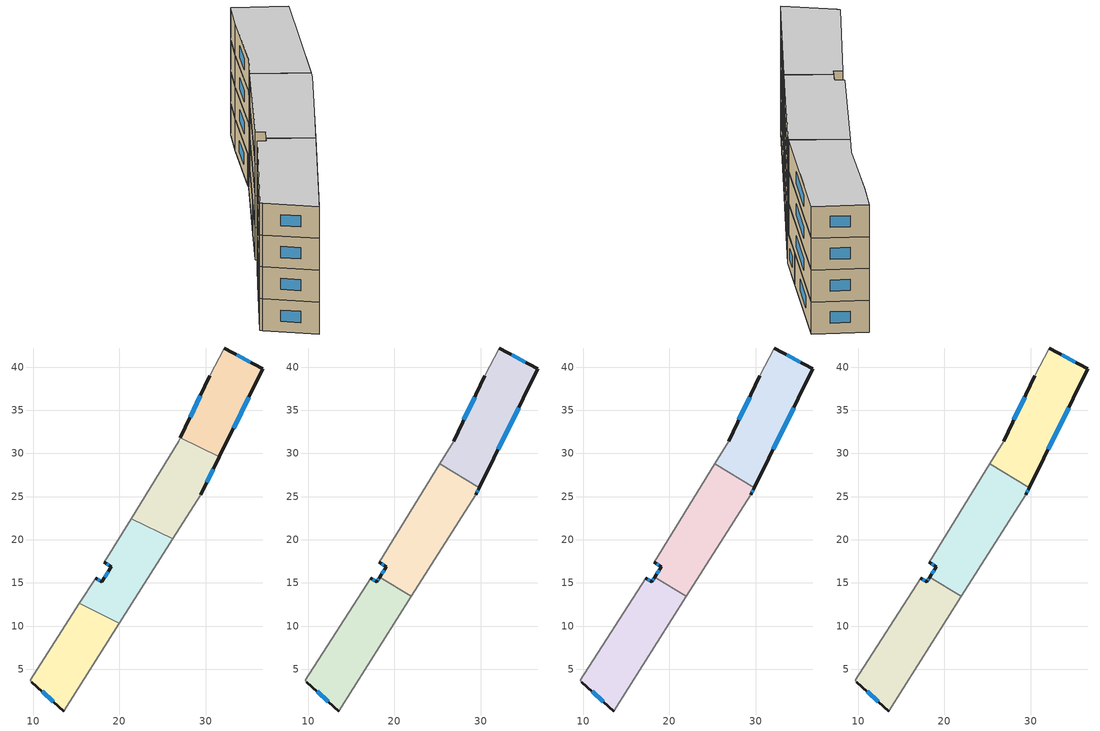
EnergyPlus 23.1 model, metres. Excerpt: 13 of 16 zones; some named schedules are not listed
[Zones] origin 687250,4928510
870c8e3164abf7e1_F0_dwelling_0
 floor ground (EU_floor_Construction): 20,10.34 13.54,0.16 9.87,3.52 9.68,3.71 15.38,12.62 z0
 wall outside (EU_wall_Construction): 9.87,3.52 13.54,0.16 z0:3
 wall adiabatic (EU_wall_Construction): 15.38,12.62 9.68,3.71 9.87,3.52 / 13.54,0.16 20,10.34 z0:3
 wall to 870c8e3164abf7e1_F0_dwelling_1 (EU_wall_Construction): 20,10.34 15.38,12.62 z0:3
 window (EU_Window_Construction): 11.06,2.42 12.35,1.25 z0.98:2.02
870c8e3164abf7e1_F0_dwelling_1
 floor ground (EU_floor_Construction): 26.17,20.08 20,10.34 15.38,12.62 17.26,15.57 17.97,15.11 19.04,16.86 18.27,17.38 21.37,22.45 z0
 wall outside (EU_wall_Construction): 18.27,17.38 19.04,16.86 17.97,15.11 17.26,15.57 z0:3
 wall adiabatic (EU_wall_Construction): 20,10.34 26.17,20.08 / 17.26,15.57 15.38,12.62 / 21.37,22.45 18.27,17.38 z0:3
 wall to 870c8e3164abf7e1_F0_dwelling_2 (EU_wall_Construction): 26.17,20.09 21.37,22.45 z0:3
 window (EU_Window_Construction): 17.74,15.25 17.49,15.42 / 18.69,16.29 18.32,15.67 / 18.52,17.21 18.79,17.03 z0.98:2.02
870c8e3164abf7e1_F0_dwelling_2
 floor ground (EU_floor_Construction): 31.59,29.62 29.42,25.21 26.17,20.08 21.37,22.45 26.87,31.42 27.07,31.84 z0
 wall outside (EU_wall_Construction): 29.42,25.21 31.59,29.62 z0:3
 wall adiabatic (EU_wall_Construction): 26.17,20.08 29.42,25.21 / 27.07,31.84 26.87,31.42 21.37,22.45 z0:3
 wall to 870c8e3164abf7e1_F0_dwelling_3 (EU_wall_Construction): 31.59,29.62 27.07,31.84 z0:3
 window (EU_Window_Construction): 30.13,26.64 30.89,28.18 z0.98:2.02
870c8e3164abf7e1_F0_dwelling_3
 floor ground (EU_floor_Construction): 36.61,39.79 31.59,29.62 27.07,31.84 30.5,38.99 32.17,42.21 z0
 wall outside (EU_wall_Construction): 31.59,29.62 36.61,39.79 32.17,42.21 / 30.5,38.99 27.07,31.84 z0:3
 wall adiabatic (EU_wall_Construction): 32.17,42.21 30.5,38.99 z0:3
 window (EU_Window_Construction): 33.22,32.93 34.98,36.48 / 29.38,36.66 28.18,34.16 / 35.17,40.58 33.61,41.43 z0.98:2.02
870c8e3164abf7e1_F1_dwelling_0
 floor to 870c8e3164abf7e1_F0_dwelling_3 (EU_floor_Construction): 36.61,39.79 31.59,29.62 27.07,31.84 30.5,38.99 32.17,42.21 z3
 floor to 870c8e3164abf7e1_F0_dwelling_2 (EU_floor_Construction): 31.59,29.62 29.82,26.03 25.27,28.82 26.87,31.42 27.07,31.84 z3
 wall outside (EU_wall_Construction): 29.82,26.03 36.61,39.79 32.17,42.21 / 30.5,38.99 26.87,31.42 z3:6
 wall adiabatic (EU_wall_Construction): 26.87,31.42 25.27,28.82 / 32.17,42.21 30.5,38.99 z3:6
 wall to 870c8e3164abf7e1_F1_dwelling_1 (EU_wall_Construction): 25.27,28.82 29.82,26.03 z3:6
 window (EU_Window_Construction): 32.03,30.5 34.4,35.32 / 29.32,36.53 28.05,33.88 / 35.17,40.58 33.61,41.43 z3.98:5.02
870c8e3164abf7e1_F1_dwelling_1
 floor to 870c8e3164abf7e1_F0_dwelling_2 (EU_floor_Construction): 29.82,26.03 29.42,25.2 26.17,20.08 21.37,22.45 25.27,28.82 z3
 floor to 870c8e3164abf7e1_F0_dwelling_1 (EU_floor_Construction): 26.17,20.08 21.96,13.44 18.32,15.67 19.04,16.86 18.27,17.38 21.37,22.45 z3
 wall outside (EU_wall_Construction): 29.42,25.21 29.82,26.03 / 18.27,17.38 19.04,16.86 18.32,15.67 z3:6
 wall adiabatic (EU_wall_Construction): 21.96,13.44 29.42,25.21 / 25.27,28.82 18.27,17.38 z3:6
 wall to 870c8e3164abf7e1_F1_dwelling_2 (EU_wall_Construction): 18.32,15.67 21.96,13.44 z3:6
 window (EU_Window_Construction): 29.55,25.47 29.69,25.76 / 18.8,16.47 18.55,16.06 / 18.52,17.21 18.79,17.03 z3.98:5.02
870c8e3164abf7e1_F1_dwelling_2
 floor to 870c8e3164abf7e1_F0_dwelling_0 (EU_floor_Construction): 20,10.34 13.54,0.16 9.87,3.52 9.68,3.71 15.38,12.62 z3
 floor to 870c8e3164abf7e1_F0_dwelling_1 (EU_floor_Construction): 21.96,13.44 20,10.34 15.38,12.62 17.26,15.57 17.97,15.11 18.32,15.67 z3
 wall outside (EU_wall_Construction): 18.32,15.67 17.97,15.11 17.26,15.57 / 9.87,3.52 13.54,0.16 z3:6
 wall adiabatic (EU_wall_Construction): 17.26,15.57 9.68,3.71 9.87,3.52 / 13.54,0.16 21.96,13.44 z3:6
 window (EU_Window_Construction): 17.74,15.25 17.49,15.42 / 18.2,15.49 18.08,15.29 / 11.06,2.42 12.35,1.25 z3.98:5.02
870c8e3164abf7e1_F2_dwelling_0
 floor to 870c8e3164abf7e1_F1_dwelling_0 (EU_floor_Construction): 36.61,39.79 29.82,26.03 25.27,28.82 26.87,31.42 30.5,38.99 32.17,42.21 z6
 wall outside (EU_wall_Construction): 29.82,26.03 36.61,39.79 32.17,42.21 / 30.5,38.99 26.87,31.42 z6:9
 wall adiabatic (EU_wall_Construction): 26.87,31.42 25.27,28.82 / 32.17,42.21 30.5,38.99 z6:9
 wall to 870c8e3164abf7e1_F2_dwelling_1 (EU_wall_Construction): 25.27,28.82 29.82,26.03 z6:9
 window (EU_Window_Construction): 32.03,30.5 34.4,35.32 / 29.32,36.53 28.05,33.88 / 35.17,40.58 33.61,41.43 z6.98:8.02
870c8e3164abf7e1_F2_dwelling_1
 floor to 870c8e3164abf7e1_F1_dwelling_1 (EU_floor_Construction): 29.82,26.03 29.42,25.21 21.96,13.44 18.32,15.67 19.04,16.86 18.27,17.38 25.27,28.82 z6
 wall outside (EU_wall_Construction): 29.42,25.21 29.82,26.03 / 18.27,17.38 19.04,16.86 18.32,15.67 z6:9
 wall adiabatic (EU_wall_Construction): 21.96,13.44 29.42,25.21 / 25.27,28.82 18.27,17.38 z6:9
 wall to 870c8e3164abf7e1_F2_dwelling_2 (EU_wall_Construction): 18.32,15.67 21.96,13.44 z6:9
 window (EU_Window_Construction): 29.55,25.47 29.69,25.76 / 18.8,16.47 18.55,16.06 / 18.52,17.21 18.79,17.03 z6.98:8.02
870c8e3164abf7e1_F2_dwelling_2
 floor to 870c8e3164abf7e1_F1_dwelling_2 (EU_floor_Construction): 21.96,13.44 13.54,0.16 9.87,3.52 9.68,3.71 17.26,15.57 17.97,15.11 18.32,15.67 z6
 wall outside (EU_wall_Construction): 18.32,15.67 17.97,15.11 17.26,15.57 / 9.87,3.52 13.54,0.16 z6:9
 wall adiabatic (EU_wall_Construction): 17.26,15.57 9.68,3.71 9.87,3.52 / 13.54,0.16 21.96,13.44 z6:9
 window (EU_Window_Construction): 17.74,15.25 17.49,15.42 / 18.2,15.49 18.08,15.29 / 11.06,2.42 12.35,1.25 z6.98:8.02
870c8e3164abf7e1_F3_dwelling_0
 floor to 870c8e3164abf7e1_F2_dwelling_0 (EU_floor_Construction): 36.61,39.79 29.82,26.03 25.27,28.82 26.87,31.42 30.5,38.99 32.17,42.21 z9
 wall outside (EU_wall_Construction): 29.82,26.03 36.61,39.79 32.17,42.21 / 30.5,38.99 26.87,31.42 z9:12
 wall adiabatic (EU_wall_Construction): 26.87,31.42 25.27,28.82 / 32.17,42.21 30.5,38.99 z9:12
 wall to 870c8e3164abf7e1_F3_dwelling_1 (EU_wall_Construction): 25.27,28.82 29.82,26.03 z9:12
 window (EU_Window_Construction): 32.03,30.5 34.4,35.32 / 29.32,36.53 28.05,33.88 / 35.17,40.58 33.61,41.43 z9.98:11.02
 ceiling to 870c8e3164abf7e1_F4_dwelling_0 (EU_floor_Construction): 29.82,26.03 36.61,39.79 32.17,42.21 30.5,38.99 26.87,31.42 25.27,28.82 z12
870c8e3164abf7e1_F3_dwelling_1
 floor to 870c8e3164abf7e1_F2_dwelling_1 (EU_floor_Construction): 29.82,26.03 29.42,25.21 21.96,13.44 18.32,15.67 19.04,16.86 18.27,17.38 25.27,28.82 z9
 wall outside (EU_wall_Construction): 29.42,25.21 29.82,26.03 / 18.27,17.38 19.04,16.86 18.32,15.67 z9:12
 wall adiabatic (EU_wall_Construction): 21.96,13.44 29.42,25.21 / 25.27,28.82 18.27,17.38 z9:12
 wall to 870c8e3164abf7e1_F3_dwelling_2 (EU_wall_Construction): 18.32,15.67 21.96,13.44 z9:12
 window (EU_Window_Construction): 29.55,25.47 29.69,25.76 / 18.8,16.47 18.55,16.06 / 18.52,17.21 18.79,17.03 z9.98:11.02
 ceiling to 870c8e3164abf7e1_F4_dwelling_1 (EU_floor_Construction): 21.96,13.44 29.42,25.21 29.82,26.03 25.27,28.82 18.27,17.38 19.04,16.86 18.32,15.67 z12
870c8e3164abf7e1_F3_dwelling_2
 floor to 870c8e3164abf7e1_F2_dwelling_2 (EU_floor_Construction): 21.96,13.44 13.54,0.16 9.87,3.52 9.68,3.71 17.26,15.57 17.97,15.11 18.32,15.67 z9
 wall outside (EU_wall_Construction): 18.32,15.67 17.97,15.11 17.26,15.57 / 9.87,3.52 13.54,0.16 z9:12
 wall adiabatic (EU_wall_Construction): 17.26,15.57 9.68,3.71 9.87,3.52 / 13.54,0.16 21.96,13.44 z9:12
 window (EU_Window_Construction): 17.74,15.25 17.49,15.42 / 18.2,15.49 18.08,15.29 / 11.06,2.42 12.35,1.25 z9.98:11.02
 ceiling to 870c8e3164abf7e1_F4_dwelling_2 (EU_floor_Construction): 13.54,0.16 21.96,13.44 18.32,15.67 17.97,15.11 17.26,15.57 9.68,3.71 9.87,3.52 z12
[Building]
EU S2 Campaign: North Axis=0; Terrain=City; Solar Distribution=FullExterior
[Site:Location]
Bologna: Latitude=44.5; Longitude=11.25; Time Zone=1; Elevation=37
[SizingPeriod:WeatherFileDays]
AnnualSizingPeriod: Begin Month=1; Begin Day of Month=1; End Month=12; End Day of Month=31; Day of Week for Start Day=Monday; Use Weather File Daylight Saving Period=No; Use Weather File Rain and Snow Indicators=No
[MATERIAL]
EU_InternalMass_Material: Roughness=MediumRough; Thickness=0.1; Conductivity=1; Density=1800; Specific Heat=900; Thermal Absorptance=0.9; Solar Absorptance=0.7; Visible Absorptance=0.7
[MATERIAL:NOMASS] Roughness=MediumRough; Thermal Absorptance=0.9; Solar Absorptance=0.7; Visible Absorptance=0.7
Name | Thermal Resistance
EU_wall_NoMass | 0.905828
EU_floor_NoMass | 0.67114
[WINDOWMATERIAL:SIMPLEGLAZINGSYSTEM]
EU_Window_SimpleGlazing: UFactor=4.52486; Solar Heat Gain Coefficient=0.85; Visible Transmittance=0.85
[CONSTRUCTION]
EU_wall_Construction: EU_wall_NoMass
EU_floor_Construction: EU_floor_NoMass
EU_InternalMass_Construction: EU_InternalMass_Material
EU_Window_Construction: EU_Window_SimpleGlazing
[ZONE] Type=1; Multiplier=1; Ceiling Height=autocalculate; Floor Area=autocalculate; Part of Total Floor Area=Yes
Name | Volume
870c8e3164abf7e1_F0_dwelling_0 | 174.684
870c8e3164abf7e1_F1_dwelling_0 | 232.909
870c8e3164abf7e1_F2_dwelling_0; 870c8e3164abf7e1_F3_dwelling_0 | 232.913
870c8e3164abf7e1_F0_dwelling_1 | 174.683
870c8e3164abf7e1_F1_dwelling_1 | 232.906
870c8e3164abf7e1_F2_dwelling_1; 870c8e3164abf7e1_F3_dwelling_1 | 232.916
870c8e3164abf7e1_F0_dwelling_2 | 174.681
870c8e3164abf7e1_F1_dwelling_2 | 232.911
870c8e3164abf7e1_F2_dwelling_2; 870c8e3164abf7e1_F3_dwelling_2 | 232.917
870c8e3164abf7e1_F0_dwelling_3 | 174.689
[INTERNALMASS] Construction=EU_InternalMass_Construction
Name | Zone or ZoneList | Surface Area
870c8e3164abf7e1_F0_dwelling_0_EU_InternalMass | 870c8e3164abf7e1_F0_dwelling_0 | 58.2283
870c8e3164abf7e1_F0_dwelling_1_EU_InternalMass | 870c8e3164abf7e1_F0_dwelling_1 | 58.2277
870c8e3164abf7e1_F0_dwelling_2_EU_InternalMass | 870c8e3164abf7e1_F0_dwelling_2 | 58.2267
870c8e3164abf7e1_F0_dwelling_3_EU_InternalMass | 870c8e3164abf7e1_F0_dwelling_3 | 58.2295
870c8e3164abf7e1_F1_dwelling_0_EU_InternalMass | 870c8e3164abf7e1_F1_dwelling_0 | 77.6378
870c8e3164abf7e1_F1_dwelling_1_EU_InternalMass | 870c8e3164abf7e1_F1_dwelling_1 | 77.6384
870c8e3164abf7e1_F1_dwelling_2_EU_InternalMass | 870c8e3164abf7e1_F1_dwelling_2 | 77.639
870c8e3164abf7e1_F2_dwelling_0_EU_InternalMass | 870c8e3164abf7e1_F2_dwelling_0 | 77.6378
870c8e3164abf7e1_F2_dwelling_1_EU_InternalMass | 870c8e3164abf7e1_F2_dwelling_1 | 77.6384
870c8e3164abf7e1_F2_dwelling_2_EU_InternalMass | 870c8e3164abf7e1_F2_dwelling_2 | 77.639
870c8e3164abf7e1_F3_dwelling_0_EU_InternalMass | 870c8e3164abf7e1_F3_dwelling_0 | 77.6378
870c8e3164abf7e1_F3_dwelling_1_EU_InternalMass | 870c8e3164abf7e1_F3_dwelling_1 | 77.6384
870c8e3164abf7e1_F3_dwelling_2_EU_InternalMass | 870c8e3164abf7e1_F3_dwelling_2 | 77.639
[OTHEREQUIPMENT] Fuel Type=Electricity; Design Level Calculation Method=Watts/Area; Power per Zone Floor Area=1; Fraction Latent=0; Fraction Radiant=0; Fraction Lost=0; Carbon Dioxide Generation Rate=0; EndUse Subcategory=EU_Step8_InternalGains
Name | Zone or ZoneList or Space or SpaceList | Schedule
EU_Step8_InternalGain_870c8e3164abf7e1_F0_dwelling_0_f000 | 870c8e3164abf7e1_F0_dwelling_0 | EU_Step8_GainSchedule_870c8e3164abf7e1_F0_dwelling_0_f000
EU_Step8_InternalGain_870c8e3164abf7e1_F0_dwelling_1_f000 | 870c8e3164abf7e1_F0_dwelling_1 | EU_Step8_GainSchedule_870c8e3164abf7e1_F0_dwelling_1_f000
EU_Step8_InternalGain_870c8e3164abf7e1_F0_dwelling_2_f000 | 870c8e3164abf7e1_F0_dwelling_2 | EU_Step8_GainSchedule_870c8e3164abf7e1_F0_dwelling_2_f000
EU_Step8_InternalGain_870c8e3164abf7e1_F0_dwelling_3_f000 | 870c8e3164abf7e1_F0_dwelling_3 | EU_Step8_GainSchedule_870c8e3164abf7e1_F0_dwelling_3_f000
EU_Step8_InternalGain_870c8e3164abf7e1_F1_dwelling_0_f000 | 870c8e3164abf7e1_F1_dwelling_0 | EU_Step8_GainSchedule_870c8e3164abf7e1_F1_dwelling_0_f000
EU_Step8_InternalGain_870c8e3164abf7e1_F1_dwelling_1_f000 | 870c8e3164abf7e1_F1_dwelling_1 | EU_Step8_GainSchedule_870c8e3164abf7e1_F1_dwelling_1_f000
EU_Step8_InternalGain_870c8e3164abf7e1_F1_dwelling_2_f000 | 870c8e3164abf7e1_F1_dwelling_2 | EU_Step8_GainSchedule_870c8e3164abf7e1_F1_dwelling_2_f000
EU_Step8_InternalGain_870c8e3164abf7e1_F2_dwelling_0_f000 | 870c8e3164abf7e1_F2_dwelling_0 | EU_Step8_GainSchedule_870c8e3164abf7e1_F2_dwelling_0_f000
EU_Step8_InternalGain_870c8e3164abf7e1_F2_dwelling_1_f000 | 870c8e3164abf7e1_F2_dwelling_1 | EU_Step8_GainSchedule_870c8e3164abf7e1_F2_dwelling_1_f000
EU_Step8_InternalGain_870c8e3164abf7e1_F2_dwelling_2_f000 | 870c8e3164abf7e1_F2_dwelling_2 | EU_Step8_GainSchedule_870c8e3164abf7e1_F2_dwelling_2_f000
EU_Step8_InternalGain_870c8e3164abf7e1_F3_dwelling_0_f000 | 870c8e3164abf7e1_F3_dwelling_0 | EU_Step8_GainSchedule_870c8e3164abf7e1_F3_dwelling_0_f000
EU_Step8_InternalGain_870c8e3164abf7e1_F3_dwelling_1_f000 | 870c8e3164abf7e1_F3_dwelling_1 | EU_Step8_GainSchedule_870c8e3164abf7e1_F3_dwelling_1_f000
EU_Step8_InternalGain_870c8e3164abf7e1_F3_dwelling_2_f000 | 870c8e3164abf7e1_F3_dwelling_2 | EU_Step8_GainSchedule_870c8e3164abf7e1_F3_dwelling_2_f000
[ZONEVENTILATION:DESIGNFLOWRATE] Schedule=EU_AlwaysOn; Design Flow Rate Calculation Method=AirChanges/Hour; Air Changes per Hour=0.73129; Ventilation Type=Natural; Fan Pressure Rise=0; Fan Total Efficiency=1; Constant Term Coefficient=1; Temperature Term Coefficient=0; Velocity Term Coefficient=0; Velocity Squared Term Coefficient=0; Minimum Indoor Temperature=-100; Maximum Indoor Temperature=100; Delta Temperature=-100; Minimum Outdoor Temperature=-100; Maximum Outdoor Temperature=100; Maximum Wind Speed=40
Name | Zone or ZoneList or Space or SpaceList
EU_ConstantAir_870c8e3164abf7e1_F0_dwelling_0 | 870c8e3164abf7e1_F0_dwelling_0
EU_ConstantAir_870c8e3164abf7e1_F0_dwelling_1 | 870c8e3164abf7e1_F0_dwelling_1
EU_ConstantAir_870c8e3164abf7e1_F0_dwelling_2 | 870c8e3164abf7e1_F0_dwelling_2
EU_ConstantAir_870c8e3164abf7e1_F0_dwelling_3 | 870c8e3164abf7e1_F0_dwelling_3
EU_ConstantAir_870c8e3164abf7e1_F1_dwelling_0 | 870c8e3164abf7e1_F1_dwelling_0
EU_ConstantAir_870c8e3164abf7e1_F1_dwelling_1 | 870c8e3164abf7e1_F1_dwelling_1
EU_ConstantAir_870c8e3164abf7e1_F1_dwelling_2 | 870c8e3164abf7e1_F1_dwelling_2
EU_ConstantAir_870c8e3164abf7e1_F2_dwelling_0 | 870c8e3164abf7e1_F2_dwelling_0
EU_ConstantAir_870c8e3164abf7e1_F2_dwelling_1 | 870c8e3164abf7e1_F2_dwelling_1
EU_ConstantAir_870c8e3164abf7e1_F2_dwelling_2 | 870c8e3164abf7e1_F2_dwelling_2
EU_ConstantAir_870c8e3164abf7e1_F3_dwelling_0 | 870c8e3164abf7e1_F3_dwelling_0
EU_ConstantAir_870c8e3164abf7e1_F3_dwelling_1 | 870c8e3164abf7e1_F3_dwelling_1
EU_ConstantAir_870c8e3164abf7e1_F3_dwelling_2 | 870c8e3164abf7e1_F3_dwelling_2
[HVACTEMPLATE:THERMOSTAT] Constant Heating Setpoint=20; Constant Cooling Setpoint=50
EU_HeatOnly_870c8e3164abf7e1_F0_dwelling_0; EU_HeatOnly_870c8e3164abf7e1_F0_dwelling_1; EU_HeatOnly_870c8e3164abf7e1_F0_dwelling_2; EU_HeatOnly_870c8e3164abf7e1_F0_dwelling_3; EU_HeatOnly_870c8e3164abf7e1_F1_dwelling_0; EU_HeatOnly_870c8e3164abf7e1_F1_dwelling_1; EU_HeatOnly_870c8e3164abf7e1_F1_dwelling_2; EU_HeatOnly_870c8e3164abf7e1_F2_dwelling_0; EU_HeatOnly_870c8e3164abf7e1_F2_dwelling_1; EU_HeatOnly_870c8e3164abf7e1_F2_dwelling_2; EU_HeatOnly_870c8e3164abf7e1_F3_dwelling_0; EU_HeatOnly_870c8e3164abf7e1_F3_dwelling_1; EU_HeatOnly_870c8e3164abf7e1_F3_dwelling_2; EU_HeatOnly_870c8e3164abf7e1_F4_dwelling_0; EU_HeatOnly_870c8e3164abf7e1_F4_dwelling_1; EU_HeatOnly_870c8e3164abf7e1_F4_dwelling_2
[HVACTEMPLATE:ZONE:IDEALLOADSAIRSYSTEM] System Availability Schedule=EU_AlwaysOn; Maximum Heating Supply Air Temperature=50; Minimum Cooling Supply Air Temperature=13; Maximum Heating Supply Air Humidity Ratio=0.0156; Minimum Cooling Supply Air Humidity Ratio=0.0077; Heating Limit=NoLimit; Cooling Limit=NoLimit; Heating Availability Schedule=EU_AlwaysOn; Cooling Availability Schedule=EU_CoolingOff; Dehumidification Control Type=ConstantSensibleHeatRatio; Cooling Sensible Heat Ratio=0.7; Dehumidification Setpoint=60; Humidification Control Type=None; Humidification Setpoint=30; Outdoor Air Method=None; Outdoor Air Flow Rate per Person=0.00944; Outdoor Air Flow Rate per Zone Floor Area=0; Outdoor Air Flow Rate per Zone=0; Demand Controlled Ventilation Type=None; Outdoor Air Economizer Type=NoEconomizer; Heat Recovery Type=None; Sensible Heat Recovery Effectiveness=0.7; Latent Heat Recovery Effectiveness=0.65
Name | Template Thermostat
870c8e3164abf7e1_F0_dwelling_0 | EU_HeatOnly_870c8e3164abf7e1_F0_dwelling_0
870c8e3164abf7e1_F0_dwelling_1 | EU_HeatOnly_870c8e3164abf7e1_F0_dwelling_1
870c8e3164abf7e1_F0_dwelling_2 | EU_HeatOnly_870c8e3164abf7e1_F0_dwelling_2
870c8e3164abf7e1_F0_dwelling_3 | EU_HeatOnly_870c8e3164abf7e1_F0_dwelling_3
870c8e3164abf7e1_F1_dwelling_0 | EU_HeatOnly_870c8e3164abf7e1_F1_dwelling_0
870c8e3164abf7e1_F1_dwelling_1 | EU_HeatOnly_870c8e3164abf7e1_F1_dwelling_1
870c8e3164abf7e1_F1_dwelling_2 | EU_HeatOnly_870c8e3164abf7e1_F1_dwelling_2
870c8e3164abf7e1_F2_dwelling_0 | EU_HeatOnly_870c8e3164abf7e1_F2_dwelling_0
870c8e3164abf7e1_F2_dwelling_1 | EU_HeatOnly_870c8e3164abf7e1_F2_dwelling_1
870c8e3164abf7e1_F2_dwelling_2 | EU_HeatOnly_870c8e3164abf7e1_F2_dwelling_2
870c8e3164abf7e1_F3_dwelling_0 | EU_HeatOnly_870c8e3164abf7e1_F3_dwelling_0
870c8e3164abf7e1_F3_dwelling_1 | EU_HeatOnly_870c8e3164abf7e1_F3_dwelling_1
870c8e3164abf7e1_F3_dwelling_2 | EU_HeatOnly_870c8e3164abf7e1_F3_dwelling_2
[SIZING:ZONE] Zone Cooling Design Supply Air Temperature Input Method=SupplyAirTemperature; Zone Cooling Design Supply Air Temperature=13; Zone Heating Design Supply Air Temperature Input Method=SupplyAirTemperature; Zone Heating Design Supply Air Temperature=50; Zone Cooling Design Supply Air Humidity Ratio=0.008; Zone Heating Design Supply Air Humidity Ratio=0.008; Cooling Design Air Flow Method=DesignDay; Cooling Design Air Flow Rate=0; Cooling Minimum Air Flow per Zone Floor Area=0.000762; Cooling Minimum Air Flow=0; Cooling Minimum Air Flow Fraction=0.2; Heating Design Air Flow Method=DesignDay; Heating Design Air Flow Rate=0; Heating Maximum Air Flow per Zone Floor Area=0.002032; Heating Maximum Air Flow=0.141576; Heating Maximum Air Flow Fraction=0.3; Account for Dedicated Outdoor Air System=No; Dedicated Outdoor Air System Control Strategy=NeutralSupplyAir; Dedicated Outdoor Air Low Setpoint Temperature for Design=autosize; Dedicated Outdoor Air High Setpoint Temperature for Design=autosize; Zone Load Sizing Method=Sensible Load Only No Latent Load; Zone Latent Cooling Design Supply Air Humidity Ratio Input Method=HumidityRatioDifference; Zone Cooling Design Supply Air Humidity Ratio Difference=0.005; Zone Latent Heating Design Supply Air Humidity Ratio Input Method=HumidityRatioDifference; Zone Humidification Design Supply Air Humidity Ratio Difference=0.005
870c8e3164abf7e1_F0_dwelling_0; 870c8e3164abf7e1_F0_dwelling_1; 870c8e3164abf7e1_F0_dwelling_2; 870c8e3164abf7e1_F0_dwelling_3; 870c8e3164abf7e1_F1_dwelling_0; 870c8e3164abf7e1_F1_dwelling_1; 870c8e3164abf7e1_F1_dwelling_2; 870c8e3164abf7e1_F2_dwelling_0; 870c8e3164abf7e1_F2_dwelling_1; 870c8e3164abf7e1_F2_dwelling_2; 870c8e3164abf7e1_F3_dwelling_0; 870c8e3164abf7e1_F3_dwelling_1; 870c8e3164abf7e1_F3_dwelling_2
